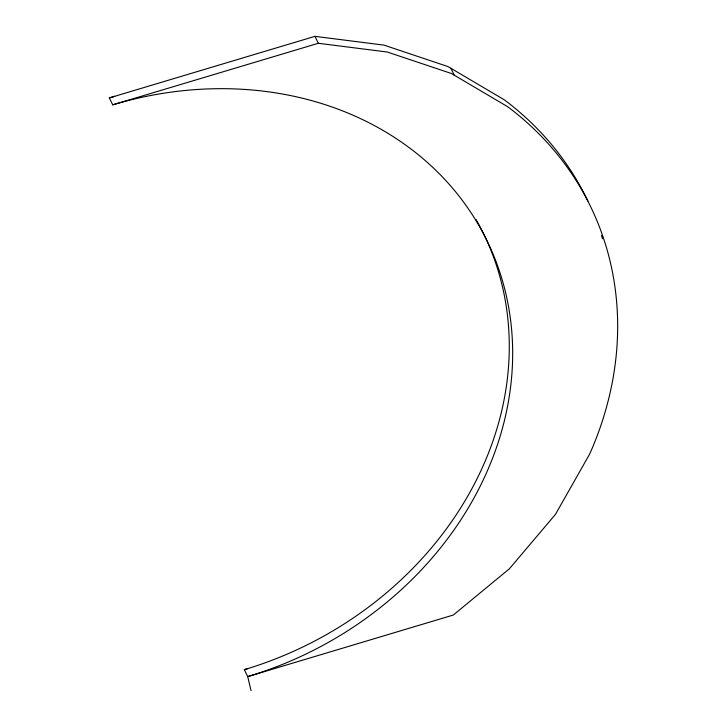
<?xml version="1.0" encoding="UTF-8"?>
<svg xmlns="http://www.w3.org/2000/svg" width="727" height="727" viewBox="0 0 727 727"><rect width="100%" height="100%" fill="white"/><g stroke="black" fill="none" stroke-linecap="round" stroke-linejoin="round"><path stroke-width="1.09" d="M251.033 690.65L247.716 676.601A341.481 291.781 -26.1 0 0 505.747 293.245A341.481 291.781 -26.1 0 0 112.73 104.833L109.341 97.909L314.927 36.35L383.983 45.119L447.977 66.575L504.329 99.835A365.363 312.192 -26.1 0 1 587.861 201.006M112.73 104.833L318.326 43.275L387.373 52.044L451.367 73.491L507.719 106.751A365.363 312.192 -26.1 0 1 589.697 454.002L555.455 514.389L509.373 568.796L453.312 615.033L247.716 676.601L244.327 669.676A341.481 291.781 -26.1 0 0 476.04 219.499M244.327 669.676L247.589 668.695M450.876 68.283L454.266 75.208M314.927 36.35L318.326 43.275M109.341 97.909A341.481 291.781 -26.1 0 1 114.757 96.328M601.483 235.512A365.363 312.192 -26.1 0 1 602.483 238.738"/></g></svg>
